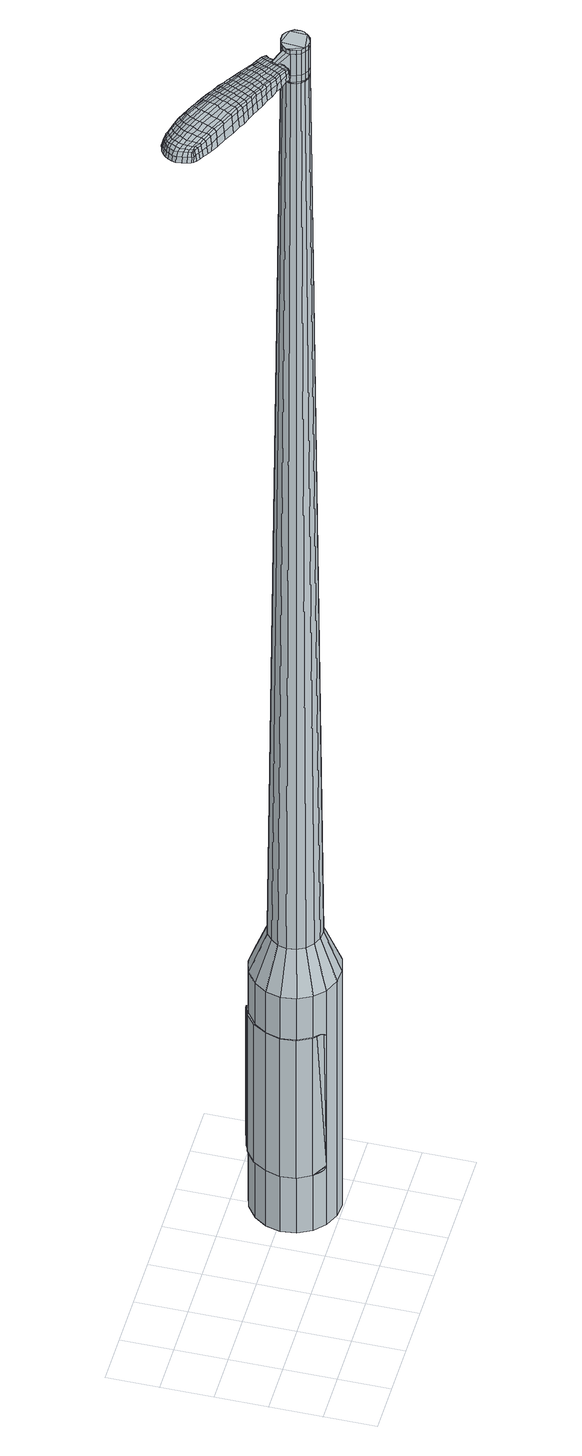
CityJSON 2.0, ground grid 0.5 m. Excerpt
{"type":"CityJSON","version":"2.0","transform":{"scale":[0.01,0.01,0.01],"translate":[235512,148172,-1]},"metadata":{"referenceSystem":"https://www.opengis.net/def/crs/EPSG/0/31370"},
"CityObjects":{
"object1":{"type":"GenericCityObject","attributes":{"cluster":178,"mean_distance_to_centroid":0.395,"new_centroid_x":235514.16,"new_centroid_y":148172.95,"mean_distance_to_camera":11.41,"H1":6.12,"H2":2.55,"Z_final":115.61,"cluster2":-1,"proj_x":235516.9,"proj_y":148166.61,"id_line":52458,"bearing_l":246.62,"distance":6.9,"orientation":"right","G_obj":156.62},"geometry":[{"type":"MultiSurface","lod":"2","boundaries":[[[0,1,2,3]],[[1,4,5,2]],[[4,6,7,5]],[[6,8,9,7]],[[8,10,11,9]],[[10,12,13,11]],[[12,14,15,13]],[[14,16,17,15]],[[16,18,19,17]],[[18,20,21,19]],[[20,22,23,21]],[[22,24,25,23]],[[24,26,27,25]],[[26,28,29,27]],[[28,30,31,29]],[[30,32,33,31]],[[32,34,35,33]],[[34,0,3,35]],[[36,37,38,39]],[[38,40,41,42]],[[41,43,42]],[[42,44,45,46]],[[45,47,46]],[[46,48,49,50]],[[49,51,50]],[[42,46,50,38]],[[50,52,39,38]],[[53,36,39]],[[2,5,7,35]],[[7,9,11,15]],[[11,13,15]],[[15,17,19,23]],[[19,21,23]],[[23,25,27,31]],[[27,29,31]],[[15,23,31,7]],[[31,33,35,7]],[[3,2,35]],[[1,0,54,55]],[[0,34,56,54]],[[34,32,57,56]],[[32,30,58,57]],[[30,28,59,58]],[[28,26,60,59]],[[26,24,61,60]],[[24,22,62,61]],[[22,20,63,62]],[[20,18,64,63]],[[18,16,65,64]],[[16,14,66,65]],[[14,12,67,66]],[[12,10,68,67]],[[10,8,69,68]],[[8,6,70,69]],[[6,4,71,70]],[[4,1,55,71]],[[55,54,72,73]],[[54,56,74,72]],[[56,57,75,74]],[[57,58,76,75]],[[58,59,77,76]],[[59,60,78,77]],[[60,61,79,78]],[[61,62,80,79]],[[62,63,81,80]],[[63,64,82,81]],[[64,65,83,82]],[[65,66,84,83]],[[66,67,85,84]],[[67,68,86,85]],[[68,69,87,86]],[[69,70,88,87]],[[70,71,89,88]],[[71,55,73,89]],[[90,91,92,73]],[[93,94,91,90]],[[75,95,94,93]],[[76,96,95,75]],[[97,98,96,76]],[[99,100,98,97]],[[79,101,100,99]],[[102,103,101,79]],[[81,104,103,102]],[[105,106,104,81]],[[107,108,106,105]],[[109,110,108,107]],[[85,111,110,109]],[[86,112,111,85]],[[87,113,112,86]],[[88,114,113,87]],[[89,115,114,88]],[[73,92,115,89]],[[116,117,118,119]],[[120,116,119,121]],[[122,120,121,123]],[[124,122,123,125]],[[126,124,125,127]],[[128,126,127,129]],[[130,128,129,131]],[[132,130,131,133]],[[134,132,133,135]],[[136,134,135,137]],[[138,136,137,139]],[[140,138,139,141]],[[142,140,141,143]],[[144,142,143,145]],[[146,144,145,147]],[[148,146,147,149]],[[72,90,73]],[[72,74,93,90]],[[74,75,93]],[[77,97,76]],[[77,78,99,97]],[[78,79,99]],[[80,102,79]],[[80,81,102]],[[82,105,81]],[[82,83,107,105]],[[83,84,109,107]],[[84,85,109]],[[150,92,91]],[[151,110,111]],[[151,152,108,110]],[[152,153,106,108]],[[153,104,106]],[[154,103,104]],[[154,101,103]],[[155,100,101]],[[155,156,98,100]],[[156,96,98]],[[157,94,95]],[[157,150,91,94]],[[39,52,148,158]],[[92,150,159,149]],[[53,39,158,117]],[[150,157,118,159]],[[36,53,117,116]],[[157,95,119,118]],[[37,36,116,120]],[[95,96,121,119]],[[38,37,120,122]],[[96,156,123,121]],[[40,38,122,124]],[[156,155,125,123]],[[41,40,124,126]],[[155,101,127,125]],[[43,41,126,128]],[[101,154,129,127]],[[42,43,128,130]],[[154,104,131,129]],[[44,42,130,132]],[[104,153,133,131]],[[45,44,132,134]],[[153,152,135,133]],[[47,45,134,136]],[[152,151,137,135]],[[46,47,136,138]],[[151,111,139,137]],[[48,46,138,140]],[[111,112,141,139]],[[49,48,140,142]],[[112,113,143,141]],[[51,49,142,144]],[[113,114,145,143]],[[50,51,144,146]],[[114,115,147,145]],[[52,50,146,148]],[[115,92,149,147]],[[148,149,160,161]],[[149,159,162,160]],[[159,118,163,162]],[[118,117,164,163]],[[117,158,165,164]],[[158,148,161,165]],[[166,167,168,169]],[[170,166,169,171]],[[166,170,172,173]],[[167,166,173,174]],[[175,176,177,178]],[[179,175,178,180]],[[175,179,181,182]],[[176,175,182,183]],[[184,185,186,187]],[[188,184,187,189]],[[184,188,190,191]],[[185,184,191,192]],[[193,194,195,196]],[[197,193,196,198]],[[193,197,199,200]],[[194,193,200,201]],[[202,203,204,205]],[[206,202,205,207]],[[202,206,208,209]],[[203,202,209,210]],[[211,212,213,214]],[[215,211,214,216]],[[211,215,217,218]],[[212,211,218,219]],[[220,221,222,223]],[[212,220,223,213]],[[220,212,219,224]],[[221,220,224,225]],[[226,227,228,229]],[[221,226,229,222]],[[226,221,225,230]],[[227,226,230,231]],[[232,170,171,233]],[[227,232,233,228]],[[232,227,231,234]],[[170,232,234,172]],[[235,236,237,238]],[[239,235,238,240]],[[235,239,241,242]],[[236,235,242,243]],[[244,245,246,247]],[[236,244,247,237]],[[244,236,243,248]],[[245,244,248,249]],[[250,251,252,253]],[[245,250,253,246]],[[250,245,249,254]],[[251,250,254,255]],[[256,257,258,259]],[[251,256,259,252]],[[256,251,255,260]],[[257,256,260,261]],[[262,167,174,263]],[[257,262,263,258]],[[262,257,261,264]],[[167,262,264,168]],[[265,266,267,268]],[[269,265,268,270]],[[265,269,271,272]],[[266,265,272,273]],[[274,275,276,277]],[[266,274,277,267]],[[274,266,273,278]],[[275,274,278,279]],[[280,281,282,283]],[[275,280,283,276]],[[280,275,279,284]],[[281,280,284,285]],[[286,179,180,287]],[[281,286,287,282]],[[286,281,285,288]],[[179,286,288,181]],[[289,290,291,292]],[[293,289,292,294]],[[289,293,295,296]],[[290,289,296,297]],[[298,299,300,301]],[[290,298,301,291]],[[298,290,297,302]],[[299,298,302,303]],[[304,305,306,307]],[[299,304,307,300]],[[304,299,303,308]],[[305,304,308,309]],[[310,311,312,313]],[[305,310,313,306]],[[310,305,309,314]],[[311,310,314,315]],[[316,176,183,317]],[[311,316,317,312]],[[316,311,315,318]],[[176,316,318,177]],[[319,205,204,320]],[[321,319,320,322]],[[319,321,323,324]],[[205,319,324,207]],[[325,321,322,326]],[[327,325,326,328]],[[325,327,329,330]],[[321,325,330,323]],[[331,327,328,332]],[[333,331,332,334]],[[331,333,335,336]],[[327,331,336,329]],[[337,333,334,338]],[[339,337,338,340]],[[337,339,341,342]],[[333,337,342,335]],[[343,339,340,344]],[[194,343,344,195]],[[343,194,201,345]],[[339,343,345,341]],[[346,347,192,191]],[[348,346,191,190]],[[346,348,349,350]],[[347,346,350,351]],[[352,353,351,350]],[[354,352,350,349]],[[352,354,355,356]],[[353,352,356,357]],[[358,359,357,356]],[[360,358,356,355]],[[358,360,361,362]],[[359,358,362,363]],[[364,365,363,362]],[[366,364,362,361]],[[364,366,199,197]],[[365,364,197,198]],[[367,368,369,370]],[[269,367,370,271]],[[367,269,270,371]],[[368,367,371,372]],[[373,188,189,374]],[[368,373,374,369]],[[373,368,372,375]],[[188,373,375,190]],[[376,377,378,379]],[[215,376,379,217]],[[376,215,216,380]],[[377,376,380,381]],[[382,383,384,385]],[[377,382,385,378]],[[382,377,381,386]],[[383,382,386,387]],[[388,185,192,389]],[[383,388,389,384]],[[388,383,387,390]],[[185,388,390,186]],[[391,392,393,394]],[[173,391,394,174]],[[391,173,172,395]],[[392,391,395,396]],[[397,398,399,400]],[[392,397,400,393]],[[397,392,396,401]],[[398,397,401,402]],[[403,196,195,404]],[[398,403,404,399]],[[403,398,402,405]],[[196,403,405,198]],[[406,407,408,409]],[[178,406,409,180]],[[406,178,177,410]],[[407,406,410,411]],[[412,200,199,413]],[[407,412,413,408]],[[412,407,411,414]],[[200,412,414,201]],[[415,416,417,418]],[[293,415,418,295]],[[415,293,294,419]],[[416,415,419,420]],[[421,206,207,422]],[[416,421,422,417]],[[421,416,420,423]],[[206,421,423,208]],[[424,425,426,427]],[[239,424,427,241]],[[424,239,240,428]],[[425,424,428,429]],[[430,431,432,433]],[[425,430,433,426]],[[430,425,429,434]],[[431,430,434,435]],[[436,203,210,437]],[[431,436,437,432]],[[436,431,435,438]],[[203,436,438,204]],[[439,440,429,428]],[[238,439,428,240]],[[439,238,237,441]],[[440,439,441,442]],[[443,444,435,434]],[[440,443,434,429]],[[443,440,442,445]],[[444,443,445,446]],[[447,320,204,438]],[[444,447,438,435]],[[447,444,446,448]],[[320,447,448,322]],[[449,450,451,452]],[[296,449,452,297]],[[449,296,295,418]],[[450,449,418,417]],[[453,324,323,454]],[[450,453,454,451]],[[453,450,417,422]],[[324,453,422,207]],[[455,456,442,441]],[[247,455,441,237]],[[455,247,246,457]],[[456,455,457,458]],[[459,460,446,445]],[[456,459,445,442]],[[459,456,458,461]],[[460,459,461,462]],[[463,326,322,448]],[[460,463,448,446]],[[463,460,462,464]],[[326,463,464,328]],[[465,466,467,468]],[[302,465,468,303]],[[465,302,297,452]],[[466,465,452,451]],[[469,330,329,470]],[[466,469,470,467]],[[469,466,451,454]],[[330,469,454,323]],[[471,472,458,457]],[[253,471,457,246]],[[471,253,252,473]],[[472,471,473,474]],[[475,476,462,461]],[[472,475,461,458]],[[475,472,474,477]],[[476,475,477,478]],[[479,332,328,464]],[[476,479,464,462]],[[479,476,478,480]],[[332,479,480,334]],[[481,482,483,484]],[[308,481,484,309]],[[481,308,303,468]],[[482,481,468,467]],[[485,336,335,486]],[[482,485,486,483]],[[485,482,467,470]],[[336,485,470,329]],[[487,488,474,473]],[[259,487,473,252]],[[487,259,258,489]],[[488,487,489,490]],[[491,492,478,477]],[[488,491,477,474]],[[491,488,490,493]],[[492,491,493,494]],[[495,338,334,480]],[[492,495,480,478]],[[495,492,494,496]],[[338,495,496,340]],[[497,498,499,500]],[[314,497,500,315]],[[497,314,309,484]],[[498,497,484,483]],[[501,342,341,502]],[[498,501,502,499]],[[501,498,483,486]],[[342,501,486,335]],[[503,504,490,489]],[[263,503,489,258]],[[503,263,174,394]],[[504,503,394,393]],[[505,506,494,493]],[[504,505,493,490]],[[505,504,393,400]],[[506,505,400,399]],[[507,344,340,496]],[[506,507,496,494]],[[507,506,399,404]],[[344,507,404,195]],[[508,509,411,410]],[[318,508,410,177]],[[508,318,315,500]],[[509,508,500,499]],[[510,345,201,414]],[[509,510,414,411]],[[510,509,499,502]],[[345,510,502,341]],[[511,512,372,371]],[[268,511,371,270]],[[511,268,267,513]],[[512,511,513,514]],[[515,348,190,375]],[[512,515,375,372]],[[515,512,514,516]],[[348,515,516,349]],[[517,518,519,520]],[[218,517,520,219]],[[517,218,217,379]],[[518,517,379,378]],[[521,522,523,524]],[[518,521,524,519]],[[521,518,378,385]],[[522,521,385,384]],[[525,347,351,526]],[[522,525,526,523]],[[525,522,384,389]],[[347,525,389,192]],[[527,528,514,513]],[[277,527,513,267]],[[527,277,276,529]],[[528,527,529,530]],[[531,354,349,516]],[[528,531,516,514]],[[531,528,530,532]],[[354,531,532,355]],[[533,534,535,536]],[[224,533,536,225]],[[533,224,219,520]],[[534,533,520,519]],[[537,538,539,540]],[[534,537,540,535]],[[537,534,519,524]],[[538,537,524,523]],[[541,353,357,542]],[[538,541,542,539]],[[541,538,523,526]],[[353,541,526,351]],[[543,544,530,529]],[[283,543,529,276]],[[543,283,282,545]],[[544,543,545,546]],[[547,360,355,532]],[[544,547,532,530]],[[547,544,546,548]],[[360,547,548,361]],[[549,550,551,552]],[[230,549,552,231]],[[549,230,225,536]],[[550,549,536,535]],[[553,554,555,556]],[[550,553,556,551]],[[553,550,535,540]],[[554,553,540,539]],[[557,359,363,558]],[[554,557,558,555]],[[557,554,539,542]],[[359,557,542,357]],[[559,560,546,545]],[[287,559,545,282]],[[559,287,180,409]],[[560,559,409,408]],[[561,366,361,548]],[[560,561,548,546]],[[561,560,408,413]],[[366,561,413,199]],[[562,563,396,395]],[[234,562,395,172]],[[562,234,231,552]],[[563,562,552,551]],[[564,565,402,401]],[[563,564,401,396]],[[564,563,551,556]],[[565,564,556,555]],[[566,365,198,405]],[[565,566,405,402]],[[566,565,555,558]],[[365,566,558,363]],[[567,568,569,570]],[[570,569,571,572]],[[573,571,569,574]],[[574,569,568,575]],[[576,577,578,579]],[[579,578,580,581]],[[582,580,578,583]],[[583,578,577,584]],[[585,586,587,588]],[[588,587,589,590]],[[591,589,587,592]],[[592,587,586,593]],[[594,595,596,597]],[[597,596,598,599]],[[600,598,596,601]],[[601,596,595,602]],[[603,604,605,606]],[[606,605,607,608]],[[609,607,605,610]],[[610,605,604,611]],[[612,613,614,615]],[[615,614,616,617]],[[618,616,614,619]],[[619,614,613,620]],[[621,622,623,624]],[[624,623,613,612]],[[620,613,623,625]],[[625,623,622,626]],[[627,628,629,630]],[[630,629,622,621]],[[626,622,629,631]],[[631,629,628,632]],[[572,571,633,634]],[[634,633,628,627]],[[632,628,633,635]],[[635,633,571,573]],[[636,637,638,639]],[[639,638,640,641]],[[642,640,638,643]],[[643,638,637,644]],[[645,646,647,648]],[[648,647,637,636]],[[644,637,647,649]],[[649,647,646,650]],[[651,652,653,654]],[[654,653,646,645]],[[650,646,653,655]],[[655,653,652,656]],[[657,658,659,660]],[[660,659,652,651]],[[656,652,659,661]],[[661,659,658,662]],[[575,568,663,664]],[[664,663,658,657]],[[662,658,663,665]],[[665,663,568,567]],[[666,667,668,669]],[[669,668,670,671]],[[672,670,668,673]],[[673,668,667,674]],[[675,676,677,678]],[[678,677,667,666]],[[674,667,677,679]],[[679,677,676,680]],[[681,682,683,684]],[[684,683,676,675]],[[680,676,683,685]],[[685,683,682,686]],[[581,580,687,688]],[[688,687,682,681]],[[686,682,687,689]],[[689,687,580,582]],[[690,691,692,693]],[[693,692,694,695]],[[696,694,692,697]],[[697,692,691,698]],[[699,700,701,702]],[[702,701,691,690]],[[698,691,701,703]],[[703,701,700,704]],[[705,706,707,708]],[[708,707,700,699]],[[704,700,707,709]],[[709,707,706,710]],[[711,712,713,714]],[[714,713,706,705]],[[710,706,713,715]],[[715,713,712,716]],[[584,577,717,718]],[[718,717,712,711]],[[716,712,717,719]],[[719,717,577,576]],[[603,606,720,721]],[[721,720,722,723]],[[724,722,720,725]],[[725,720,606,608]],[[723,722,726,727]],[[727,726,728,729]],[[730,728,726,731]],[[731,726,722,724]],[[729,728,732,733]],[[733,732,734,735]],[[736,734,732,737]],[[737,732,728,730]],[[735,734,738,739]],[[739,738,740,741]],[[742,740,738,743]],[[743,738,734,736]],[[741,740,744,745]],[[745,744,595,594]],[[602,595,744,746]],[[746,744,740,742]],[[593,747,748,592]],[[592,748,749,591]],[[750,749,748,751]],[[751,748,747,752]],[[752,753,754,751]],[[751,754,755,750]],[[756,755,754,757]],[[757,754,753,758]],[[758,759,760,757]],[[757,760,761,756]],[[762,761,760,763]],[[763,760,759,764]],[[764,765,766,763]],[[763,766,767,762]],[[600,767,766,598]],[[598,766,765,599]],[[768,769,770,771]],[[771,770,670,672]],[[671,670,770,772]],[[772,770,769,773]],[[590,589,774,775]],[[775,774,769,768]],[[773,769,774,776]],[[776,774,589,591]],[[777,778,779,780]],[[780,779,616,618]],[[617,616,779,781]],[[781,779,778,782]],[[783,784,785,786]],[[786,785,778,777]],[[782,778,785,787]],[[787,785,784,788]],[[593,586,789,790]],[[790,789,784,783]],[[788,784,789,791]],[[791,789,586,585]],[[792,793,794,795]],[[795,794,574,575]],[[573,574,794,796]],[[796,794,793,797]],[[798,799,800,801]],[[801,800,793,792]],[[797,793,800,802]],[[802,800,799,803]],[[594,597,804,805]],[[805,804,799,798]],[[803,799,804,806]],[[806,804,597,599]],[[807,808,809,810]],[[810,809,579,581]],[[576,579,809,811]],[[811,809,808,812]],[[600,601,813,814]],[[814,813,808,807]],[[812,808,813,815]],[[815,813,601,602]],[[816,817,818,819]],[[819,818,694,696]],[[695,694,818,820]],[[820,818,817,821]],[[608,607,822,823]],[[823,822,817,816]],[[821,817,822,824]],[[824,822,607,609]],[[825,826,827]],[[827,826,640,642]],[[641,640,826,828]],[[828,826,825,829]],[[830,831,832,833]],[[833,832,825,827]],[[829,825,832,834]],[[834,832,831,835]],[[611,604,836,837]],[[837,836,831,830]],[[835,831,836,838]],[[838,836,604,603]],[[829,839,840,828]],[[828,840,639,641]],[[636,639,840,841]],[[841,840,839,842]],[[835,843,844,834]],[[834,844,839,829]],[[842,839,844,845]],[[845,844,843,846]],[[603,721,847,838]],[[838,847,843,835]],[[846,843,847,848]],[[848,847,721,723]],[[849,850,851,852]],[[852,851,697,698]],[[696,697,851,819]],[[819,851,850,816]],[[724,725,853,854]],[[854,853,850,849]],[[816,850,853,823]],[[823,853,725,608]],[[842,855,841]],[[841,855,648,636]],[[645,648,855,856]],[[856,855,857]],[[846,858,859,845]],[[845,859,855,842]],[[857,855,859,860]],[[860,859,858,861]],[[723,727,862,848]],[[848,862,858,846]],[[861,858,862,863]],[[863,862,727,729]],[[864,865,866,867]],[[867,866,703,704]],[[698,703,866,852]],[[852,866,865,849]],[[730,731,868,869]],[[869,868,865,864]],[[849,865,868,854]],[[854,868,731,724]],[[857,870,871,856]],[[856,871,654,645]],[[651,654,871,872]],[[872,871,870,873]],[[861,874,875,860]],[[860,875,870,857]],[[873,870,875,876]],[[876,875,874,877]],[[729,733,878,863]],[[863,878,874,861]],[[877,874,878,879]],[[879,878,733,735]],[[880,881,882,883]],[[883,882,709,710]],[[704,709,882,867]],[[867,882,881,864]],[[736,737,884,885]],[[885,884,881,880]],[[864,881,884,869]],[[869,884,737,730]],[[873,886,887,872]],[[872,887,660,651]],[[657,660,887,888]],[[888,887,886,889]],[[877,890,891,876]],[[876,891,886,873]],[[889,886,891,892]],[[892,891,890,893]],[[735,739,894,879]],[[879,894,890,877]],[[893,890,894,895]],[[895,894,739,741]],[[896,897,898,899]],[[899,898,715,716]],[[710,715,898,883]],[[883,898,897,880]],[[742,743,900,901]],[[901,900,897,896]],[[880,897,900,885]],[[885,900,743,736]],[[889,902,903,888]],[[888,903,664,657]],[[575,664,903,795]],[[795,903,902,792]],[[893,904,905,892]],[[892,905,902,889]],[[792,902,905,801]],[[801,905,904,798]],[[741,745,906,895]],[[895,906,904,893]],[[798,904,906,805]],[[805,906,745,594]],[[812,907,908,811]],[[811,908,719,576]],[[716,719,908,899]],[[899,908,907,896]],[[602,746,909,815]],[[815,909,907,812]],[[896,907,909,901]],[[901,909,746,742]],[[773,910,911,772]],[[772,911,669,671]],[[666,669,911,912]],[[912,911,910,913]],[[591,749,914,776]],[[776,914,910,773]],[[913,910,914,915]],[[915,914,749,750]],[[916,917,918,919]],[[919,918,619,620]],[[618,619,918,780]],[[780,918,917,777]],[[920,921,922,923]],[[923,922,917,916]],[[777,917,922,786]],[[786,922,921,783]],[[752,747,924,925]],[[925,924,921,920]],[[783,921,924,790]],[[790,924,747,593]],[[913,926,927,912]],[[912,927,678,666]],[[675,678,927,928]],[[928,927,926,929]],[[750,755,930,915]],[[915,930,926,913]],[[929,926,930,931]],[[931,930,755,756]],[[932,933,934,935]],[[935,934,625,626]],[[620,625,934,919]],[[919,934,933,916]],[[936,937,938,939]],[[939,938,933,932]],[[916,933,938,923]],[[923,938,937,920]],[[758,753,940,941]],[[941,940,937,936]],[[920,937,940,925]],[[925,940,753,752]],[[929,942,943,928]],[[928,943,684,675]],[[681,684,943,944]],[[944,943,942,945]],[[756,761,946,931]],[[931,946,942,929]],[[945,942,946,947]],[[947,946,761,762]],[[948,949,950,951]],[[951,950,631,632]],[[626,631,950,935]],[[935,950,949,932]],[[952,953,954,955]],[[955,954,949,948]],[[932,949,954,939]],[[939,954,953,936]],[[764,759,956,957]],[[957,956,953,952]],[[936,953,956,941]],[[941,956,759,758]],[[945,958,959,944]],[[944,959,688,681]],[[581,688,959,810]],[[810,959,958,807]],[[762,767,960,947]],[[947,960,958,945]],[[807,958,960,814]],[[814,960,767,600]],[[797,961,962,796]],[[796,962,635,573]],[[632,635,962,951]],[[951,962,961,948]],[[803,963,964,802]],[[802,964,961,797]],[[948,961,964,955]],[[955,964,963,952]],[[599,765,965,806]],[[806,965,963,803]],[[952,963,965,957]],[[957,965,765,764]],[[567,570,169,168]],[[570,572,171,169]],[[582,583,182,181]],[[583,584,183,182]],[[585,588,187,186]],[[588,590,189,187]],[[609,610,209,208]],[[610,611,210,209]],[[612,615,214,213]],[[615,617,216,214]],[[621,624,223,222]],[[624,612,213,223]],[[627,630,229,228]],[[630,621,222,229]],[[572,634,233,171]],[[634,627,228,233]],[[642,643,242,241]],[[643,644,243,242]],[[644,649,248,243]],[[649,650,249,248]],[[650,655,254,249]],[[655,656,255,254]],[[656,661,260,255]],[[661,662,261,260]],[[662,665,264,261]],[[665,567,168,264]],[[672,673,272,271]],[[673,674,273,272]],[[674,679,278,273]],[[679,680,279,278]],[[680,685,284,279]],[[685,686,285,284]],[[686,689,288,285]],[[689,582,181,288]],[[690,693,292,291]],[[693,695,294,292]],[[699,702,301,300]],[[702,690,291,301]],[[705,708,307,306]],[[708,699,300,307]],[[711,714,313,312]],[[714,705,306,313]],[[584,718,317,183]],[[718,711,312,317]],[[768,771,370,369]],[[771,672,271,370]],[[590,775,374,189]],[[775,768,369,374]],[[617,781,380,216]],[[781,782,381,380]],[[782,787,386,381]],[[787,788,387,386]],[[788,791,390,387]],[[791,585,186,390]],[[695,820,419,294]],[[820,821,420,419]],[[821,824,423,420]],[[824,609,208,423]],[[827,427,426]],[[827,642,241,427]],[[830,833,433,432]],[[833,827,426,433]],[[611,837,437,210]],[[837,830,432,437]],[[966,967,968,969]],[[970,971,969,968]],[[972,973,974,975]],[[976,977,978,979]],[[967,980,981,968]],[[982,970,968,981]],[[983,972,975,984]],[[985,986,977,976]],[[980,987,988,981]],[[988,989,982,981]],[[990,983,984,991]],[[992,986,985,993]],[[987,994,995,988]],[[995,996,989,988]],[[997,990,991,998]],[[999,992,993,1000]],[[1001,1002,1003,1004]],[[1005,1006,1002,1001]],[[1005,1007,1008,1006]],[[1007,1009,1010,1008]],[[1011,1012,1013,1014]],[[1015,1016,1012,1011]],[[1017,1018,1016,1015]],[[1019,1020,1018,1017]],[[1014,1003,1002,1011]],[[1011,1002,1006,1015]],[[1006,1008,1017,1015]],[[1008,1010,1019,1017]],[[975,974,971,970]],[[984,975,970,982]],[[989,991,984,982]],[[996,998,991,989]],[[976,979,973,972]],[[985,976,972,983]],[[993,985,983,990]],[[1000,993,990,997]],[[977,1001,1004,978]],[[986,1005,1001,977]],[[1007,1005,986,992]],[[1009,1007,992,999]],[[1021,1022,1023,1024]],[[1023,1025,1026,1027]],[[1023,1027,1028,1029]],[[1023,1029,1024]],[[1030,1021,1024,1031]],[[1032,1031,1024,1033]],[[1034,1033,1024]],[[1035,1023,1022,1036]],[[1037,1035,1036,1038]],[[1039,1037,1038,1040]],[[1041,1039,1040,1042]],[[1043,1041,1042,1044]],[[1044,1045,1046,1047]],[[1044,1047,1048,1049]],[[1044,1049,1050,1051]],[[1050,1052,1053,1054]],[[1050,1054,1055,1056]],[[1050,1056,1051]],[[1044,1051,1043]],[[1057,1058,1022,1021]],[[1059,1060,1025,1023]],[[1061,1062,1034,1024]],[[1058,1063,1036,1022]],[[1064,1059,1023,1035]],[[1063,1065,1038,1036]],[[1066,1064,1035,1037]],[[1065,1067,1040,1038]],[[1068,1066,1037,1039]],[[1067,1069,1042,1040]],[[1070,1068,1039,1041]],[[1069,1071,1044,1042]],[[1072,1070,1041,1043]],[[1071,1073,1045,1044]],[[1074,1075,1052,1050]],[[1076,1072,1043,1051]],[[1046,1045,1073,1077]],[[1047,1046,1077,1078]],[[1048,1047,1078,1079]],[[1049,1048,1079,1080]],[[1050,1049,1080,1074]],[[1081,1057,1021,1030]],[[1082,1081,1030,1031]],[[1083,1082,1031,1032]],[[1084,1083,1032,1033]],[[1062,1084,1033,1034]],[[1026,1025,1060,1085]],[[1053,1052,1075,1086]],[[1027,1026,1085,1087]],[[1028,1027,1087,1088]],[[1029,1028,1088,1089]],[[1024,1029,1089,1061]],[[1054,1053,1086,1090]],[[1055,1054,1090,1091]],[[1056,1055,1091,1092]],[[1051,1056,1092,1076]]]}]}
},
"vertices":[
[175,111,384],[183,123,384],[183,123,96],[175,111,96],[195,132,384],[195,132,96],[209,136,384],[209,136,96],[223,135,384],[223,135,96],[237,129,384],[237,129,96],[248,119,384],[248,119,96],[254,106,384],[254,106,96],[256,92,384],[256,92,96],[252,77,384],[252,77,96],[244,65,384],[244,65,96],[233,56,384],[233,56,96],[218,52,384],[218,52,96],[204,53,384],[204,53,96],[190,59,384],[190,59,96],[180,69,384],[180,69,96],[173,82,384],[173,82,96],[171,97,384],[171,97,96],[201,90,1524],[203,86,1524],[206,83,1524],[201,99,1524],[210,81,1524],[215,81,1524],[223,85,1524],[220,82,1524],[226,89,1524],[227,93,1524],[224,102,1524],[227,98,1524],[221,105,1524],[217,107,1524],[208,106,1524],[212,107,1524],[204,103,1524],[200,95,1524],[190,104,429],[195,111,429],[188,96,429],[189,87,429],[193,79,429],[200,73,429],[208,70,429],[217,69,429],[225,72,429],[232,77,429],[237,84,429],[239,93,429],[238,101,429],[234,109,429],[227,115,429],[219,119,429],[211,119,429],[202,117,429],[201,99,1483],[204,103,1483],[200,95,1483],[201,90,1483],[203,86,1483],[206,83,1483],[210,81,1483],[215,81,1483],[220,82,1483],[223,85,1483],[226,89,1483],[227,93,1483],[227,98,1483],[224,102,1483],[221,105,1483],[217,107,1483],[212,107,1483],[208,106,1483],[202,99,1483],[202,99,1485],[204,103,1485],[201,95,1483],[201,95,1485],[201,90,1485],[203,86,1485],[207,83,1483],[207,83,1485],[211,82,1483],[211,82,1485],[215,81,1485],[219,83,1483],[219,83,1485],[223,85,1485],[225,89,1483],[225,89,1485],[226,93,1483],[226,93,1485],[226,98,1483],[226,98,1485],[224,102,1485],[221,105,1485],[217,107,1485],[212,107,1485],[208,106,1485],[201,90,1519],[200,95,1519],[200,95,1493],[201,90,1493],[203,86,1519],[203,86,1493],[206,83,1519],[206,83,1493],[210,81,1519],[210,81,1493],[215,81,1519],[215,81,1493],[220,82,1519],[220,82,1493],[223,85,1519],[223,85,1493],[226,89,1519],[226,89,1493],[227,93,1519],[227,93,1493],[227,98,1519],[227,98,1493],[224,102,1519],[224,102,1493],[221,105,1519],[221,105,1493],[217,107,1519],[217,107,1493],[212,107,1519],[212,107,1493],[208,106,1519],[208,106,1493],[204,103,1519],[204,103,1493],[201,99,1485],[227,98,1485],[227,93,1485],[226,89,1485],[220,82,1485],[210,81,1485],[206,83,1485],[200,95,1485],[201,99,1519],[201,99,1493],[185,110,1513],[185,110,1518],[184,107,1513],[183,104,1513],[183,104,1518],[184,107,1518],[124,154,1519],[130,151,1518],[130,153,1509],[123,156,1510],[116,158,1519],[115,160,1510],[116,156,1526],[124,152,1525],[131,149,1525],[108,119,1519],[115,116,1518],[117,117,1525],[110,120,1525],[100,122,1519],[102,123,1526],[99,121,1510],[107,118,1510],[113,115,1509],[48,164,1519],[50,167,1519],[49,168,1513],[47,164,1513],[47,160,1519],[46,160,1513],[49,159,1524],[49,163,1524],[51,167,1524],[116,135,1530],[123,132,1529],[124,135,1529],[117,138,1530],[108,138,1531],[109,141,1531],[106,135,1530],[115,131,1530],[121,129,1529],[190,103,1512],[191,105,1512],[190,106,1517],[189,103,1517],[189,100,1512],[188,101,1517],[188,100,1506],[189,103,1506],[190,106,1506],[69,176,1519],[72,175,1519],[72,177,1512],[69,178,1512],[67,177,1518],[66,178,1512],[67,176,1522],[69,175,1523],[72,174,1524],[77,174,1519],[82,172,1519],[82,174,1512],[76,176,1512],[77,173,1524],[82,171,1525],[88,170,1519],[95,167,1519],[94,169,1511],[87,172,1511],[88,169,1526],[95,166,1526],[105,163,1519],[105,164,1510],[106,161,1526],[190,121,1513],[183,124,1513],[183,123,1518],[190,120,1517],[195,118,1512],[194,118,1516],[194,119,1506],[189,122,1507],[183,126,1507],[176,128,1514],[170,131,1515],[170,130,1520],[177,126,1519],[176,129,1507],[169,133,1507],[163,135,1515],[156,138,1516],[157,136,1522],[163,133,1521],[163,136,1508],[156,140,1508],[150,141,1517],[143,145,1517],[143,143,1524],[150,140,1523],[149,143,1508],[143,146,1509],[137,148,1518],[137,146,1524],[136,150,1509],[54,144,1519],[57,142,1519],[58,143,1524],[55,145,1523],[52,145,1518],[53,146,1522],[51,145,1512],[53,143,1512],[56,141,1512],[61,140,1519],[66,137,1519],[67,138,1525],[62,141,1524],[60,139,1512],[65,136,1512],[72,134,1519],[79,131,1519],[80,132,1526],[73,135,1526],[70,134,1511],[77,130,1511],[89,127,1519],[91,128,1526],[88,126,1510],[178,93,1513],[171,96,1513],[169,95,1507],[176,93,1507],[183,92,1512],[182,91,1506],[183,93,1516],[179,94,1517],[172,97,1518],[164,98,1514],[156,101,1515],[155,100,1507],[162,98,1507],[165,99,1519],[158,102,1520],[149,104,1515],[142,106,1516],[141,105,1508],[148,103,1508],[151,104,1521],[144,107,1522],[135,109,1517],[129,111,1517],[127,110,1509],[134,108,1508],[137,110,1523],[130,112,1524],[122,114,1518],[120,113,1509],[123,115,1524],[184,106,1519],[185,108,1519],[177,109,1520],[178,111,1520],[176,106,1520],[183,103,1519],[170,111,1522],[172,114,1522],[164,114,1523],[165,117,1523],[162,112,1523],[169,109,1521],[157,117,1524],[158,120,1524],[150,120,1525],[151,123,1525],[149,117,1525],[155,114,1524],[143,123,1526],[144,126,1526],[136,126,1527],[138,129,1527],[135,123,1527],[142,120,1526],[130,129,1528],[131,132,1528],[128,126,1528],[52,162,1527],[54,166,1527],[51,158,1526],[56,156,1527],[56,160,1528],[58,164,1528],[62,158,1529],[64,161,1529],[61,154,1528],[68,151,1530],[69,155,1530],[70,158,1530],[76,152,1531],[77,155,1531],[74,148,1530],[83,145,1531],[84,148,1531],[85,152,1531],[96,143,1531],[97,147,1531],[94,140,1531],[51,147,1518],[49,150,1519],[48,150,1513],[49,147,1513],[52,147,1523],[51,150,1523],[48,155,1519],[47,155,1513],[50,154,1524],[64,177,1518],[61,176,1518],[63,175,1523],[65,175,1523],[64,178,1513],[61,177,1513],[58,175,1519],[55,173,1519],[56,172,1524],[59,174,1523],[57,176,1513],[54,174,1513],[52,170,1519],[53,170,1524],[51,171,1513],[124,151,1528],[123,149,1528],[129,146,1528],[130,148,1527],[116,155,1528],[115,153,1529],[122,147,1529],[120,144,1530],[127,141,1529],[128,144,1528],[113,150,1529],[112,148,1530],[119,141,1530],[125,138,1529],[110,145,1531],[111,121,1528],[112,123,1529],[103,127,1529],[103,124,1528],[117,119,1527],[118,121,1528],[113,127,1529],[105,131,1530],[120,124,1528],[185,92,1512],[186,94,1512],[185,95,1517],[184,93,1517],[184,91,1506],[185,93,1506],[187,97,1512],[187,98,1517],[186,97,1506],[196,116,1512],[195,115,1512],[195,116,1506],[196,118,1506],[195,116,1517],[194,115,1517],[194,113,1512],[193,110,1512],[193,111,1506],[194,114,1506],[193,113,1517],[192,110,1517],[192,108,1512],[192,108,1506],[191,108,1517],[190,119,1519],[189,117,1519],[183,122,1520],[182,120,1520],[188,115,1519],[187,113,1519],[181,118,1520],[180,116,1520],[186,110,1519],[179,113,1520],[179,95,1519],[180,97,1519],[173,100,1520],[172,98,1520],[182,100,1519],[175,103,1520],[176,125,1521],[176,124,1521],[170,128,1522],[169,127,1522],[175,121,1521],[174,119,1521],[168,125,1522],[167,122,1523],[173,116,1522],[166,119,1523],[165,100,1521],[166,102,1521],[159,105,1522],[159,103,1522],[168,105,1521],[161,108,1522],[163,132,1523],[162,130,1523],[156,135,1524],[156,133,1524],[161,128,1523],[160,125,1524],[155,131,1525],[153,128,1525],[159,122,1524],[152,126,1525],[152,106,1523],[152,108,1523],[146,110,1524],[145,108,1524],[154,111,1524],[147,114,1525],[150,138,1525],[149,136,1525],[143,141,1526],[142,140,1526],[148,134,1526],[147,131,1526],[141,137,1527],[140,134,1527],[146,129,1526],[139,132,1527],[138,111,1525],[139,113,1525],[132,116,1526],[131,113,1526],[140,116,1526],[133,119,1527],[137,145,1527],[136,143,1527],[135,140,1527],[133,138,1528],[132,135,1528],[124,116,1527],[125,118,1527],[126,122,1528],[54,146,1525],[53,149,1525],[57,145,1526],[56,147,1526],[52,153,1526],[56,152,1527],[67,175,1525],[65,174,1525],[68,173,1526],[71,173,1525],[62,173,1525],[58,171,1526],[62,169,1527],[65,171,1526],[56,169,1526],[60,167,1527],[62,142,1526],[61,145,1527],[67,140,1527],[67,142,1528],[61,149,1528],[67,146,1529],[75,172,1526],[73,171,1527],[79,169,1528],[81,170,1527],[71,169,1527],[68,167,1528],[74,164,1529],[77,167,1528],[66,164,1528],[72,162,1530],[73,137,1528],[73,139,1529],[81,134,1528],[81,136,1529],[74,143,1529],[82,140,1530],[87,167,1528],[85,166,1528],[93,163,1529],[94,164,1528],[83,164,1529],[81,162,1530],[89,158,1530],[91,161,1530],[79,159,1530],[87,155,1531],[91,129,1529],[92,131,1529],[93,135,1530],[105,160,1528],[104,158,1529],[102,156,1530],[100,153,1530],[99,150,1531],[129,151,1509],[129,149,1518],[123,152,1518],[122,154,1509],[115,156,1519],[115,158,1510],[115,154,1525],[123,151,1525],[130,148,1525],[117,119,1525],[116,118,1518],[109,121,1518],[110,122,1525],[101,124,1519],[102,125,1525],[99,123,1510],[107,120,1509],[114,117,1509],[51,167,1513],[51,166,1519],[50,163,1519],[49,164,1513],[50,160,1519],[49,160,1513],[51,159,1524],[51,163,1524],[53,166,1524],[124,135,1528],[122,132,1528],[116,135,1529],[117,138,1529],[107,139,1529],[109,141,1529],[106,135,1529],[114,132,1529],[121,129,1528],[188,107,1516],[189,106,1512],[188,104,1512],[187,104,1516],[187,101,1512],[186,102,1516],[186,101,1506],[187,104,1506],[188,107,1506],[71,175,1512],[72,174,1519],[69,174,1518],[68,176,1512],[67,175,1518],[66,176,1512],[67,174,1522],[69,173,1523],[72,172,1523],[81,172,1512],[81,170,1519],[76,172,1519],[76,174,1512],[76,171,1524],[82,169,1525],[94,167,1511],[94,165,1519],[87,168,1519],[86,170,1511],[87,167,1525],[94,164,1526],[105,161,1519],[104,163,1510],[105,159,1526],[182,121,1518],[182,123,1513],[189,119,1513],[189,118,1517],[193,117,1512],[192,116,1515],[193,118,1506],[188,121,1506],[182,124,1507],[169,128,1520],[169,130,1514],[175,126,1514],[176,125,1519],[175,128,1507],[168,131,1507],[156,135,1522],[155,136,1516],[162,133,1515],[162,131,1521],[162,135,1508],[155,138,1508],[143,141,1523],[142,143,1517],[149,140,1516],[149,138,1522],[148,141,1508],[142,145,1508],[136,146,1517],[136,144,1524],[135,148,1509],[59,145,1523],[58,144,1519],[55,145,1518],[56,146,1523],[54,147,1518],[54,147,1522],[52,146,1512],[54,145,1512],[57,143,1512],[68,140,1525],[67,139,1519],[62,142,1519],[63,142,1524],[61,141,1512],[66,138,1512],[81,134,1526],[80,133,1519],[73,136,1519],[74,137,1525],[71,135,1511],[78,132,1511],[90,128,1519],[92,129,1526],[88,128,1510],[170,97,1507],[171,98,1513],[178,95,1513],[177,95,1506],[183,94,1512],[182,93,1506],[183,95,1515],[179,96,1517],[172,98,1518],[156,102,1507],[157,103,1514],[164,100,1514],[163,100,1507],[165,101,1519],[158,104,1520],[141,107,1508],[143,108,1516],[150,105,1515],[148,105,1508],[151,106,1521],[144,109,1522],[127,112,1508],[129,113,1517],[136,111,1516],[134,110,1508],[137,111,1522],[131,114,1523],[122,116,1517],[121,115,1509],[124,117,1524],[183,106,1518],[184,108,1518],[177,109,1519],[178,111,1519],[176,106,1519],[182,103,1518],[170,112,1520],[171,114,1520],[163,115,1521],[164,117,1521],[162,112,1521],[169,109,1520],[156,118,1523],[157,120,1523],[149,121,1524],[151,123,1524],[148,118,1524],[155,115,1523],[143,123,1525],[144,126,1525],[136,126,1526],[137,129,1526],[135,123,1526],[141,120,1525],[129,129,1527],[130,132,1527],[128,126,1527],[55,165,1526],[54,162,1526],[53,158,1525],[56,157,1526],[57,160,1526],[59,163,1526],[64,161,1528],[63,158,1528],[62,154,1527],[68,151,1528],[69,155,1529],[71,158,1529],[77,155,1530],[76,152,1530],[75,148,1529],[83,145,1530],[84,149,1530],[86,152,1530],[97,147,1530],[96,144,1530],[94,140,1530],[50,150,1513],[51,150,1518],[52,148,1518],[51,147,1512],[54,148,1523],[53,151,1523],[50,155,1519],[49,155,1513],[52,155,1523],[63,173,1523],[62,174,1518],[65,175,1518],[65,174,1523],[64,176,1512],[62,175,1512],[57,171,1523],[56,171,1519],[59,173,1519],[60,172,1523],[59,174,1513],[55,172,1513],[53,169,1519],[55,168,1524],[53,170,1513],[129,146,1527],[122,149,1527],[123,150,1527],[129,147,1526],[115,153,1527],[114,152,1528],[126,141,1528],[120,144,1528],[121,146,1528],[128,143,1527],[113,150,1528],[112,147,1529],[118,141,1529],[125,138,1528],[110,144,1529],[103,127,1528],[111,124,1527],[111,123,1527],[103,126,1527],[118,120,1526],[118,121,1527],[113,128,1528],[105,131,1528],[119,125,1527],[183,96,1516],[184,95,1512],[184,94,1512],[183,94,1516],[183,93,1506],[183,94,1506],[185,98,1512],[185,98,1516],[184,98,1506],[193,116,1512],[194,116,1512],[193,117,1506],[193,116,1516],[192,116,1516],[191,112,1506],[191,111,1512],[192,114,1512],[192,115,1506],[191,114,1516],[190,111,1516],[190,109,1512],[190,109,1506],[189,109,1516],[188,117,1518],[189,118,1518],[182,121,1519],[182,120,1519],[186,113,1518],[187,115,1518],[181,118,1519],[180,116,1519],[185,111,1518],[179,113,1519],[173,100,1519],[179,97,1518],[179,96,1518],[172,99,1519],[181,100,1518],[174,103,1519],[175,124,1520],[169,127,1521],[168,127,1521],[173,119,1520],[174,121,1520],[167,125,1521],[166,122,1521],[172,117,1520],[165,120,1521],[159,105,1521],[166,103,1520],[165,102,1520],[159,104,1521],[167,106,1520],[160,108,1521],[162,130,1522],[162,131,1522],[155,134,1523],[155,133,1523],[160,125,1522],[161,128,1522],[154,131,1523],[153,128,1524],[158,123,1523],[152,126,1524],[145,111,1523],[152,108,1522],[152,107,1522],[145,110,1523],[153,111,1522],[147,114,1523],[148,136,1524],[149,137,1524],[142,140,1525],[142,139,1525],[146,131,1525],[147,134,1524],[141,137,1525],[139,134,1526],[145,129,1525],[138,132,1526],[132,116,1525],[138,113,1524],[138,112,1524],[131,115,1525],[140,117,1524],[133,120,1525],[135,143,1526],[136,143,1526],[133,137,1527],[134,140,1526],[132,135,1527],[125,119,1526],[124,117,1526],[126,122,1526],[55,150,1524],[56,147,1524],[58,146,1525],[57,148,1525],[53,154,1525],[57,152,1525],[69,172,1525],[65,172,1524],[67,173,1524],[71,172,1525],[63,169,1526],[59,170,1525],[62,171,1524],[66,170,1525],[57,168,1525],[60,166,1526],[62,145,1526],[63,143,1526],[68,141,1526],[68,143,1527],[62,150,1526],[68,147,1527],[79,168,1527],[74,170,1526],[75,170,1526],[81,168,1526],[75,164,1528],[68,166,1527],[71,168,1526],[77,166,1527],[66,164,1527],[73,161,1528],[74,140,1527],[74,138,1527],[81,135,1527],[81,137,1528],[74,144,1528],[82,141,1529],[93,162,1528],[85,165,1527],[86,166,1527],[94,163,1527],[89,157,1529],[81,161,1529],[83,163,1528],[91,160,1528],[79,158,1529],[87,155,1530],[92,132,1528],[92,130,1528],[93,136,1529],[104,157,1528],[104,158,1528],[100,152,1529],[102,155,1529],[99,150,1530],[193,118,1508],[191,112,1508],[161,126,1509],[164,133,1509],[142,135,1510],[145,143,1510],[106,151,1512],[109,160,1512],[126,153,1511],[122,144,1511],[89,158,1513],[77,163,1514],[80,171,1514],[93,167,1513],[188,105,1508],[158,118,1509],[138,127,1510],[102,143,1512],[118,136,1511],[85,150,1513],[73,155,1514],[185,99,1508],[155,111,1509],[135,119,1510],[98,134,1512],[115,127,1511],[70,147,1514],[82,141,1513],[183,93,1508],[152,104,1509],[131,111,1510],[95,126,1512],[111,118,1511],[66,139,1514],[78,133,1513],[64,168,1514],[59,169,1514],[62,175,1514],[67,176,1514],[61,160,1514],[56,162,1514],[57,153,1514],[54,156,1514],[54,145,1514],[51,149,1514],[54,168,1515],[50,166,1515],[50,167,1515],[55,172,1515],[52,164,1515],[49,165,1515],[50,160,1515],[49,164,1515],[49,156,1515],[48,163,1515],[181,66,334],[178,69,334],[178,69,165],[188,59,171],[181,66,165],[184,63,165],[186,61,166],[187,60,167],[188,59,169],[184,63,334],[186,61,333],[187,60,332],[188,59,331],[188,59,328],[171,82,165],[171,82,334],[170,97,165],[170,97,334],[174,111,165],[174,111,334],[182,124,165],[182,124,334],[194,133,165],[194,133,334],[198,134,334],[201,136,334],[204,136,333],[206,137,332],[207,137,331],[208,138,328],[198,134,165],[208,138,171],[207,137,169],[206,137,167],[204,136,166],[201,136,165],[183,68,334],[180,71,334],[180,71,165],[183,68,165],[190,61,171],[190,61,328],[174,83,334],[174,83,165],[173,97,334],[173,97,165],[176,110,334],[176,110,165],[184,122,334],[184,122,165],[195,131,334],[195,131,165],[198,132,334],[208,135,328],[208,135,171],[198,132,165],[202,133,334],[205,134,333],[207,134,332],[208,135,331],[186,65,334],[188,63,333],[189,62,332],[190,61,331],[186,65,165],[208,135,169],[188,63,166],[189,62,167],[190,61,169],[207,134,167],[205,134,166],[202,133,165]
]}
